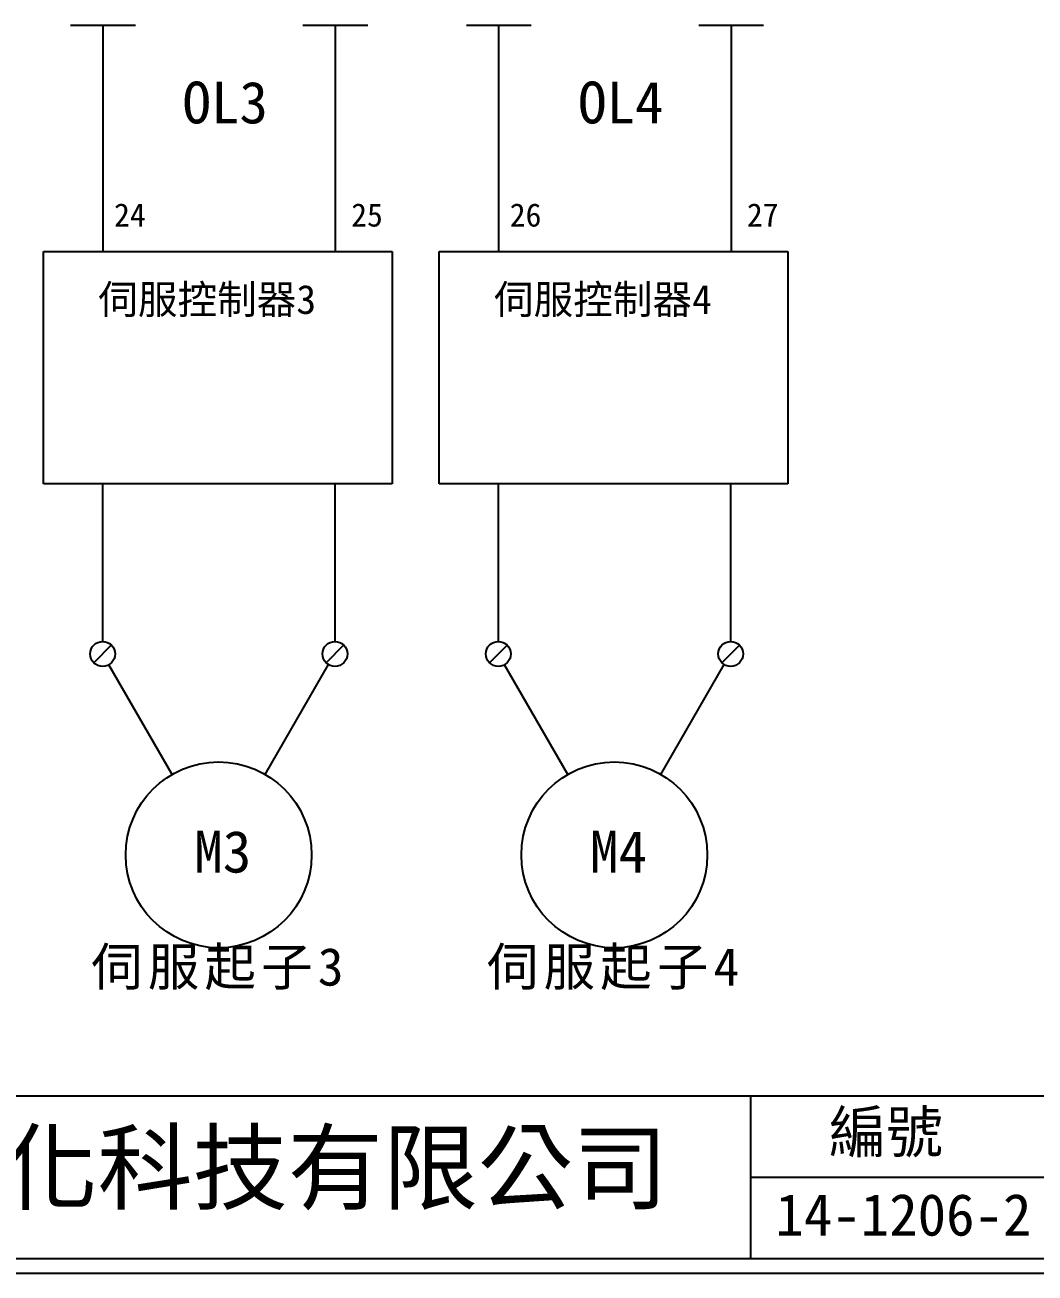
# Model space of a CAD drawing. Extents: x 10 to 297, y 3 to 207.
# Drawn here: x 83.3 to 170.2, y 3 to 110.4 of the extents above; entities that cross this region are included whole.
import ezdxf

# ---------------------------------------------------------------- set-up
doc = ezdxf.new("R2010")
doc.units = 0
doc.layers.get('0').update_dxf_attribs({"linetype": 'CONTINUOUS'})
doc.layers.add('圖框層', color=7, linetype='CONTINUOUS')
doc.layers.add('標尺寸層', color=3, linetype='CONTINUOUS')
doc.styles.add('CNS', font='romanc.shx', dxfattribs={"bigfont": 'chineset.shx'})
doc.styles.add('STSL', font='KAIU.TTF')
doc.styles.add('標楷體', font='KAIU.TTF')

msp = doc.modelspace()

# ---------------------------------------------------------------- linework, layer by layer
for p, q in [((89.94, 70.93), (89.95, 57.36)), ((109.94, 70.93), (109.95, 57.36)), ((124, 70.93), (124.01, 57.36)), ((144, 70.93), (144.01, 57.36)), ((90.7, 57.05), (89.19, 55.53)), ((110.7, 57.05), (109.19, 55.53)), ((124.76, 57.05), (123.25, 55.53)), ((144.76, 57.05), (143.25, 55.53)), ((95.94, 45.92), (90.48, 55.36)), ((103.94, 45.92), (109.39, 55.37)), ((130, 45.92), (124.54, 55.36)), ((138, 45.92), (143.45, 55.37))]:
    msp.add_line(p, q)
for centre, radius in [((89.95, 56.29), 1.07), ((109.95, 56.29), 1.07), ((124.01, 56.29), 1.07), ((144.01, 56.29), 1.07), ((99.94, 38.99), 8), ((134, 38.99), 8)]:
    msp.add_circle(centre, radius)
at = {"layer": '圖框層', "color": 7}
for p, q in [((11.25, 18.25), (295.75, 18.25)), ((145.75, 4.25), (145.75, 18.25)), ((145.75, 11.25), (295.75, 11.25)), ((11.25, 4.25), (295.75, 4.25)), ((10, 3), (297, 3))]:
    msp.add_line(p, q, dxfattribs=at)
at = {"layer": '標尺寸層', "color": 7}
for p, q in [((87.2, 110.42), (92.77, 110.42)), ((89.98, 110.42), (89.98, 90.93)), ((107.2, 110.42), (112.77, 110.42)), ((109.98, 110.42), (109.98, 90.93)), ((121.26, 110.42), (126.83, 110.42)), ((124.04, 110.42), (124.04, 90.93)), ((141.26, 110.42), (146.83, 110.42)), ((144.04, 110.42), (144.04, 90.93)), ((84.87, 90.93), (114.87, 90.93)), ((84.87, 70.93), (84.87, 90.93)), ((114.87, 90.93), (114.87, 70.93)), ((118.93, 90.93), (148.93, 90.93)), ((118.93, 70.93), (118.93, 90.93)), ((148.93, 90.93), (148.93, 70.93)), ((114.87, 70.93), (84.87, 70.93)), ((148.93, 70.93), (118.93, 70.93))]:
    msp.add_line(p, q, dxfattribs=at)

# ---------------------------------------------------------------- texts
at = {"color": 0, "char_height": 3.25, "width": 24.1454, "attachment_point": 2, "style": '標楷體'}
for s, insert in [('{\\T1.1;伺服起子3}', (99.94, 30.99)), ('{\\T1.1;伺服起子4}', (134, 30.99))]:
    msp.add_mtext(s, dxfattribs=dict(at, insert=insert))
at = {"layer": '圖框層', "color": 4, "style": 'STSL'}
for s, height, p in [('OL3', 3.6, (96.83, 101.95)), ('OL4', 3.6, (130.88, 101.95)), ('24', 2, (90.94, 93.07)), ('25', 2, (111.35, 93.07)), ('26', 2, (125, 93.07)), ('27', 2, (145.41, 93.07)), ('M3', 3.6, (97.85, 37.47)), ('M4', 3.6, (131.91, 37.47)), ('編號', 3.6, (152.47, 13.34)), ('泓陞自動化科技有限公司', 6, (48.6, 9.08)), ('14-1206-2', 3.6, (147.86, 6.22))]:
    msp.add_text(s, height=height, dxfattribs=at).set_placement(p)
at = {"layer": '標尺寸層', "color": 7, "char_height": 2.5, "width": 21.074, "attachment_point": 1, "style": 'CNS'}
for s, insert in [('{\\fDFKai-SB|b0|i0|c136|p65;伺服控制器3}', (89.58, 88.05)), ('{\\fDFKai-SB|b0|i0|c136|p65;伺服控制器4}', (123.64, 88.05))]:
    msp.add_mtext(s, dxfattribs=dict(at, insert=insert))

doc.saveas('drawing.dxf')
